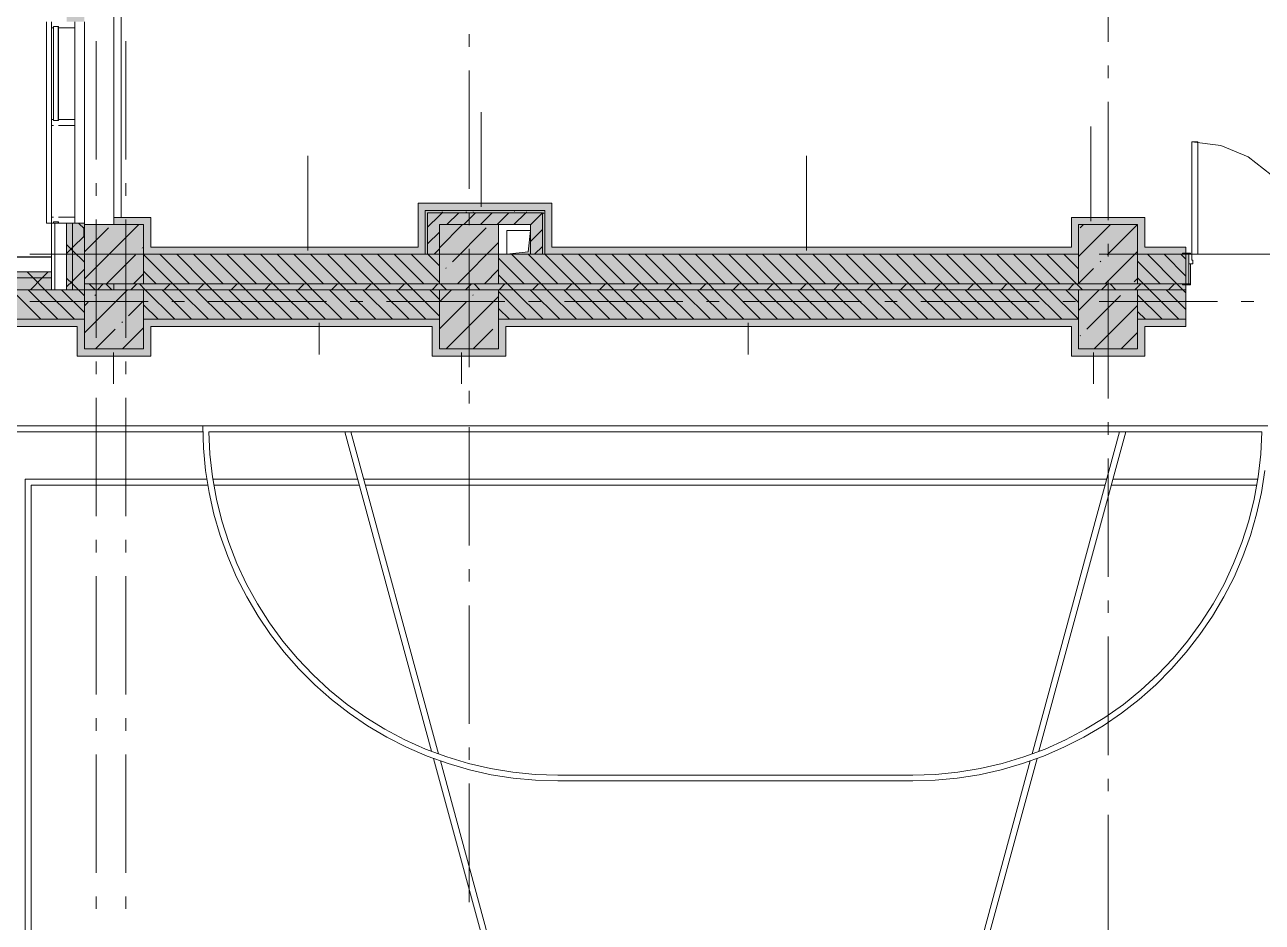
# Model space of a CAD drawing. Header units: millimetres. Extents: x -537608 to 253996, y -217170 to 186033.
# Drawn here: x -291916 to -281458, y -16793 to -9213 of the extents above; entities that cross this region are included whole.
import ezdxf

# ---------------------------------------------------------------- set-up
doc = ezdxf.new("R2010")
doc.units = ezdxf.units.MM
doc.layers.add('PDF _Геометрия', color=7, linetype='Continuous')
doc.layers.add('PDF _Сплошная заливка', color=7, linetype='Continuous', true_color=0xffffff)

msp = doc.modelspace()

# ---------------------------------------------------------------- hatches: boundary and pattern name
at = {"layer": 'PDF _Сплошная заливка', "transparency": 33554559}
h = msp.add_hatch(color=256, dxfattribs=at)
h.paths.add_polyline_path([(-291411.3555, -11450.6591), (-291411.3555, -10887.6599), (-291511.3559, -10887.6599), (-291511.3559, -11450.6591)], flags=0)
h.paths.add_polyline_path([(-291411.3555, -9187.6588), (-291411.3555, -7950.6578), (-291511.3559, -7950.6578), (-291511.3559, -9187.6588)], flags=0)
h.paths.add_polyline_path([(-291411.3555, -6250.6576), (-291411.3555, -5087.6575), (-291511.3559, -5087.6575), (-291511.3559, -6250.6576)], flags=0)
h.paths.add_polyline_path([(-291511.3559, -3387.6566), (-291411.3555, -3387.6566), (-291411.3555, -2187.6558), (-291511.3559, -2187.6558), (-291511.3559, -2700.6575)], flags=0)
h.paths.add_polyline_path([(-291411.3555, -487.6572), (-291411.3555, 799.3446), (-291511.3559, 799.3446), (-291511.3559, -487.6572)], flags=0)
h = msp.add_hatch(color=256, dxfattribs=at)
h.paths.add_polyline_path([(-291511.3559, -11450.6591), (-291511.3559, -10887.6599), (-291561.3561, -10887.6599), (-291561.3561, -11450.6591)], flags=0)
h.paths.add_polyline_path([(-291561.3561, -9187.6588), (-291511.3559, -9187.6588), (-291511.3559, -7950.6578), (-291561.3561, -7950.6578), (-291561.3561, -9001.643)], flags=0)
h.paths.add_polyline_path([(-291511.3559, -6250.6576), (-291511.3559, -5087.6575), (-291561.3561, -5087.6575), (-291561.3561, -6250.6576)], flags=0)
h.paths.add_polyline_path([(-291511.3559, -3387.6566), (-291511.3559, -2187.6558), (-291561.3561, -2187.6558), (-291561.3561, -3387.6566)], flags=0)
h.paths.add_polyline_path([(-291561.3561, -487.6572), (-291511.3559, -487.6572), (-291511.3559, 699.3442), (-291561.3561, 699.3442), (-291561.3561, -457.8366)], flags=0)
h = msp.add_hatch(color=256, dxfattribs=at)
h.paths.add_polyline_path([(-291161.3544, -11450.6591), (-291161.3544, -11400.6589), (-291411.3555, -11400.6589), (-291411.3555, -11450.6591), (-291253.0918, -11450.6591)], flags=0)
h.paths.add_polyline_path([(-291411.3555, -9127.6576), (-291161.3544, -9127.6576), (-291161.3544, -8450.6584), (-291411.3555, -8450.6584), (-291411.3555, -9001.643)], flags=0)
h.paths.add_polyline_path([(-291411.3555, -6190.658), (-291161.3544, -6190.658), (-291161.3544, -5706.6577), (-291411.3555, -5706.6577), (-291411.3555, -6153.7079)], flags=0)
h.paths.add_polyline_path([(-291411.3555, -5671.6582), (-291161.3544, -5671.6582), (-291161.3544, -5551.6579), (-291411.3555, -5551.6579)], flags=0)
h.paths.add_polyline_path([(-291253.0918, -5516.6573), (-291161.3544, -5516.6573), (-291161.3544, -5147.6581), (-291411.3555, -5147.6581), (-291411.3555, -5516.6573)], flags=0)
h.paths.add_polyline_path([(-291253.0918, -3327.6559), (-291161.3544, -3327.6559), (-291161.3544, -2855.6573), (-291411.3555, -2855.6573), (-291411.3555, -3327.6559)], flags=0)
h.paths.add_polyline_path([(-291411.3555, -2820.6567), (-291161.3544, -2820.6567), (-291161.3544, -2700.6575), (-291411.3555, -2700.6575)], flags=0)
h.paths.add_polyline_path([(-291253.0918, -427.6565), (-291161.3544, -427.6565), (-291161.3544, 249.3444), (-291411.3555, 249.3444), (-291411.3555, -427.6565)], flags=0)
at = {"layer": 'PDF _Сплошная заливка', "true_color": 0xff7d7d, "transparency": 33554559}
for points in [[(-287521.3544, -10780.6591), (-287521.3544, -10720.6592), (-288591.3555, -10720.6592), (-288591.3555, -10780.6591), (-287901.1786, -10780.6591)], [(-290911.3555, -11090.6598), (-290851.3548, -11090.6598), (-290851.3548, -10840.6596), (-290911.3555, -10840.6596), (-290911.3555, -10900.6592)], [(-282511.3541, -10900.6592), (-282511.3541, -10840.6596), (-283071.3526, -10840.6596), (-283071.3526, -10900.6592), (-282873.3109, -10900.6592)], [(-288591.3555, -11150.6594), (-288591.3555, -11090.6598), (-290911.3555, -11090.6598), (-290911.3555, -11150.6594), (-288739.158, -11150.6594)], [(-283071.3526, -11150.6594), (-283071.3526, -11090.6598), (-287521.3544, -11090.6598), (-287521.3544, -11150.6594), (-286225.222, -11150.6594)], [(-291411.3555, -11760.6591), (-291411.3555, -11700.6595), (-294561.356, -11700.6595), (-294561.356, -11760.6591), (-291471.3562, -11760.6591)], [(-288411.3534, -11760.6591), (-288411.3534, -11700.6595), (-290911.3555, -11700.6595), (-290911.3555, -11760.6591), (-288471.3541, -11760.6591)], [(-283071.3526, -11760.6591), (-283011.354, -11760.6591), (-283011.354, -11700.6595), (-287911.3535, -11700.6595), (-287911.3535, -11760.6591), (-286225.222, -11760.6591)], [(-287901.1786, -12010.6587), (-287851.3549, -12010.6587), (-287851.3549, -11760.6591), (-287911.3535, -11760.6591), (-287911.3535, -12010.6587)]]:
    msp.add_hatch(color=11, dxfattribs=at).paths.add_polyline_path(points)
at = {"layer": 'PDF _Сплошная заливка', "transparency": 33554559}
for points in [[(-288531.3548, -11150.6594), (-288511.3538, -11150.6594), (-288511.3538, -10780.6591), (-288531.3548, -10780.6591), (-288531.3548, -11137.594)], [(-288411.3534, -10800.6587), (-287541.3553, -10800.6587), (-287541.3553, -10780.6591), (-288511.3538, -10780.6591), (-288511.3538, -10800.6587)], [(-291253.0918, -11400.6589), (-290911.3555, -11400.6589), (-290911.3555, -10900.6592), (-291411.3555, -10900.6592), (-291411.3555, -11400.6589)], [(-288411.3534, -11400.6589), (-287911.3535, -11400.6589), (-287911.3535, -10900.6592), (-288411.3534, -10900.6592), (-288411.3534, -11137.594)], [(-282873.3109, -11400.6589), (-282511.3541, -11400.6589), (-282511.3541, -10900.6592), (-283011.354, -10900.6592), (-283011.354, -11400.6589)], [(-291688.3546, -11350.6587), (-291688.3546, -11300.6584), (-295261.3547, -11300.6584), (-295261.3547, -11350.6587), (-292091.069, -11350.6587)], [(-291688.3546, -11450.6591), (-291688.3546, -11350.6587), (-295161.3543, -11350.6587), (-295161.3543, -11450.6591), (-292091.069, -11450.6591)], [(-282873.3109, -11450.6591), (-282103.352, -11450.6591), (-282103.352, -11408.6598), (-282133.3534, -11408.6598), (-282133.3534, -11400.6589), (-291411.3555, -11400.6589), (-291411.3555, -11450.6591), (-283011.354, -11450.6591)], [(-291411.3555, -11950.6591), (-290911.3555, -11950.6591), (-290911.3555, -11450.6591), (-291411.3555, -11450.6591), (-291411.3555, -11849.5779)]]:
    msp.add_hatch(color=256, dxfattribs=at).paths.add_polyline_path(points)
h = msp.add_hatch(color=256, dxfattribs=at)
h.paths.add_polyline_path([(-277171.351, -11400.6589), (-277171.351, -11150.6594), (-280103.352, -11150.6594), (-280103.352, -11400.6589), (-277845.4411, -11400.6589)], flags=0)
h.paths.add_polyline_path([(-282103.352, -11400.6589), (-282103.352, -11150.6594), (-282511.3541, -11150.6594), (-282511.3541, -11400.6589), (-282133.3534, -11400.6589)], flags=0)
h.paths.add_polyline_path([(-283011.354, -11400.6589), (-283011.354, -11150.6594), (-287911.3535, -11150.6594), (-287911.3535, -11400.6589), (-286225.222, -11400.6589)], flags=0)
h.paths.add_polyline_path([(-289577.1352, -11400.6589), (-288411.3534, -11400.6589), (-288411.3534, -11150.6594), (-290911.3555, -11150.6594), (-290911.3555, -11400.6589)], flags=0)
at = {"layer": 'PDF _Сплошная заливка', "true_color": 0xff7d7d, "transparency": 33554559}
h = msp.add_hatch(color=11, dxfattribs=at)
h.paths.add_polyline_path([(-278263.3511, -11150.6594), (-278263.3511, -11090.6598), (-280103.352, -11090.6598), (-280103.352, -11142.6585), (-280073.3528, -11142.6585), (-280073.3528, -11150.6594), (-279521.3977, -11150.6594)], flags=0)
h.paths.add_polyline_path([(-282133.3534, -11150.6594), (-282133.3534, -11142.6585), (-282103.352, -11142.6585), (-282103.352, -11090.6598), (-282511.3541, -11090.6598), (-282511.3541, -11150.6594)], flags=0)
at = {"layer": 'PDF _Сплошная заливка', "transparency": 33554559}
h = msp.add_hatch(color=256, dxfattribs=at)
h.paths.add_polyline_path([(-277161.3528, -11700.6595), (-277161.3528, -11450.6591), (-280103.352, -11450.6591), (-280103.352, -11700.6595), (-277845.4411, -11700.6595)], flags=0)
h.paths.add_polyline_path([(-283011.354, -11700.6595), (-283011.354, -11450.6591), (-287911.3535, -11450.6591), (-287911.3535, -11700.6595), (-286225.222, -11700.6595)], flags=0)
h.paths.add_polyline_path([(-282511.3541, -11700.6595), (-282103.352, -11700.6595), (-282103.352, -11450.6591), (-282511.3541, -11450.6591), (-282511.3541, -11562.9942)], flags=0)
h.paths.add_polyline_path([(-289577.1352, -11700.6595), (-288411.3534, -11700.6595), (-288411.3534, -11450.6591), (-290911.3555, -11450.6591), (-290911.3555, -11700.6595)], flags=0)
h.paths.add_polyline_path([(-291411.3555, -11700.6595), (-291411.3555, -11450.6591), (-294561.356, -11450.6591), (-294561.356, -11700.6595), (-291672.0805, -11700.6595)], flags=0)
at = {"layer": 'PDF _Сплошная заливка', "true_color": 0xff7d7d, "transparency": 33554559}
h = msp.add_hatch(color=11, dxfattribs=at)
h.paths.add_polyline_path([(-277221.3513, -11760.6591), (-277161.3528, -11760.6591), (-277161.3528, -11700.6595), (-280103.352, -11700.6595), (-280103.352, -11760.6591), (-277845.4411, -11760.6591)], flags=0)
h.paths.add_polyline_path([(-282103.352, -11760.6591), (-282103.352, -11700.6595), (-282511.3541, -11700.6595), (-282511.3541, -11760.6591), (-282451.3534, -11760.6591)], flags=0)

# ---------------------------------------------------------------- linework, layer by layer
at = {"layer": 'PDF _Геометрия', "color": 253, "lineweight": 9, "true_color": 0xaaaaaa}
for p, q in [((-282761.353, -8357.4118), (-282761.353, -9357.4115)), ((-291731.3556, -10888.6589), (-291731.3556, -9188.6583)), ((-291633.3552, -10022.6588), (-291633.3552, -9227.6588)), ((-291631.3551, -9237.659), (-291631.3551, -10012.6594)), ((-288161.3545, -9293.2023), (-288161.3545, -9399.0362)), ((-291311.3551, -9351.9519), (-291311.3551, -10351.9529)), ((-291061.3561, -9351.9519), (-291061.3561, -10351.9529)), ((-288161.3545, -9599.0357), (-288161.3545, -10599.0354)), ((-282761.353, -9557.4124), (-282761.353, -9663.2457)), ((-282761.353, -9863.2449), (-282761.353, -10863.2462)), ((-291311.3551, -10551.9529), (-291311.3551, -10657.7857)), ((-291061.3561, -10551.9529), (-291061.3561, -10657.7857)), ((-291311.3551, -10857.7863), (-291311.3551, -11857.7862)), ((-291061.3561, -10857.7863), (-291061.3561, -11857.7862)), ((-288161.3545, -10799.0354), (-288161.3545, -10904.8696)), ((-291688.3546, -10888.6589), (-291731.3556, -10888.6589)), ((-291633.3552, -10887.6599), (-291633.3552, -10877.6591)), ((-287641.3536, -10950.6594), (-287841.3544, -10950.6594)), ((-287841.3544, -10950.6594), (-287841.3544, -11150.6594)), ((-287661.3546, -11130.659), (-287641.3536, -10950.6594)), ((-287641.3536, -11150.6594), (-287641.3536, -10950.6594)), ((-282761.353, -11063.2462), (-282761.353, -11169.0788)), ((-291871.2244, -11150.6594), (-290871.2244, -11150.6594)), ((-290671.2236, -11150.6594), (-290565.3908, -11150.6594)), ((-290365.39, -11150.6594), (-289365.39, -11150.6594)), ((-289165.3891, -11150.6594), (-289059.5563, -11150.6594)), ((-288859.5577, -11150.6594), (-287859.5555, -11150.6594)), ((-288161.3545, -11104.8688), (-288161.3545, -12104.8691)), ((-287841.3544, -11150.6594), (-287661.3546, -11130.659)), ((-287841.3544, -11150.6594), (-287641.3536, -11150.6594)), ((-287659.5568, -11150.6594), (-287553.7219, -11150.6594)), ((-287353.7232, -11150.6594), (-286353.7232, -11150.6594)), ((-286153.7224, -11150.6594), (-286047.8896, -11150.6594)), ((-285847.8888, -11150.6594), (-284847.8888, -11150.6594)), ((-284647.8879, -11150.6594), (-284542.0552, -11150.6594)), ((-284342.0564, -11150.6594), (-283342.0543, -11150.6594)), ((-283142.0556, -11150.6594), (-283036.2228, -11150.6594)), ((-282836.222, -11150.6594), (-281836.222, -11150.6594)), ((-281636.2211, -11150.6594), (-281530.3884, -11150.6594)), ((-282761.353, -11369.0796), (-282761.353, -12369.0793)), ((-282503.3537, -11400.6589), (-282496.3523, -11400.6589)), ((-291871.2244, -11550.6595), (-290871.2244, -11550.6595)), ((-290671.2236, -11550.6595), (-290565.3908, -11550.6595)), ((-290365.39, -11550.6595), (-289365.39, -11550.6595)), ((-289165.3891, -11550.6595), (-289059.5563, -11550.6595)), ((-288859.5577, -11550.6595), (-287859.5555, -11550.6595)), ((-287659.5568, -11550.6595), (-287553.7219, -11550.6595)), ((-287353.7232, -11550.6595), (-286353.7232, -11550.6595)), ((-286153.7224, -11550.6595), (-286047.8896, -11550.6595)), ((-285847.8888, -11550.6595), (-284847.8888, -11550.6595)), ((-284647.8879, -11550.6595), (-284542.0552, -11550.6595)), ((-284342.0564, -11550.6595), (-283342.0543, -11550.6595)), ((-283142.0556, -11550.6595), (-283036.2228, -11550.6595)), ((-282836.222, -11550.6595), (-281836.222, -11550.6595)), ((-281636.2211, -11550.6595), (-281530.3884, -11550.6595)), ((-291311.3551, -12057.7862), (-291311.3551, -12163.6202)), ((-291061.3561, -12057.7862), (-291061.3561, -12163.6202)), ((-288161.3545, -12304.87), (-288161.3545, -12410.7027)), ((-291311.3551, -12363.6196), (-291311.3551, -13363.62)), ((-291061.3561, -12363.6196), (-291061.3561, -13363.62)), ((-288161.3545, -12610.7034), (-288161.3545, -13610.7038)), ((-282761.353, -12569.0794), (-282761.353, -12674.9134)), ((-282761.353, -12874.9127), (-282761.353, -13874.9132)), ((-291311.3551, -13563.6194), (-291311.3551, -13669.4534)), ((-291061.3561, -13563.6194), (-291061.3561, -13669.4534)), ((-291311.3551, -13869.4527), (-291311.3551, -14869.4539)), ((-291061.3561, -13869.4527), (-291061.3561, -14869.4539)), ((-288161.3545, -13810.7032), (-288161.3545, -13916.5372)), ((-288161.3545, -14116.5366), (-288161.3545, -15116.537)), ((-282761.353, -14074.9139), (-282761.353, -14180.7465)), ((-282761.353, -14380.7466), (-282761.353, -15380.7477)), ((-291311.3551, -15069.4539), (-291311.3551, -15175.2865)), ((-291061.3561, -15069.4539), (-291061.3561, -15175.2865)), ((-288161.3545, -15316.5364), (-288161.3545, -15422.3704)), ((-291311.3551, -15375.2874), (-291311.3551, -16375.2877)), ((-291061.3561, -15375.2874), (-291061.3561, -16375.2877)), ((-282761.353, -15580.7471), (-282761.353, -15686.5797)), ((-288161.3545, -15622.3704), (-288161.3545, -16622.3716)), ((-282761.353, -15886.5806), (-282761.353, -16886.5808)), ((-291311.3551, -16575.287), (-291311.3551, -16681.1211)), ((-291061.3561, -16575.287), (-291061.3561, -16681.1211))]:
    msp.add_line(p, q, dxfattribs=at)
at = {"layer": 'PDF _Геометрия', "lineweight": 9}
for p, q in [((-291688.3546, -9187.6588), (-291688.3546, -9237.659)), ((-291491.355, -9237.659), (-291491.355, -9187.6588)), ((-291411.3555, -9187.6588), (-291411.3555, -10887.6599)), ((-291411.3555, -10887.6599), (-291411.3555, -9187.6588)), ((-291161.3544, -9127.6576), (-291161.3544, -10840.6596)), ((-291161.3544, -10840.6596), (-291161.3544, -9127.6576)), ((-291101.3559, -9127.6576), (-291101.3559, -10840.6596)), ((-291688.3546, -10012.6594), (-291688.3546, -9237.659)), ((-291688.3546, -9237.659), (-291671.3549, -9237.659)), ((-291671.3549, -9227.6588), (-291631.3551, -9227.6588)), ((-291671.3549, -9237.659), (-291671.3549, -9227.6588)), ((-291671.3549, -10012.6594), (-291671.3549, -9237.659)), ((-291631.3551, -9227.6588), (-291631.3551, -9237.659)), ((-291631.3551, -9237.659), (-291491.355, -9237.659)), ((-291491.355, -10012.6594), (-291491.355, -9237.659)), ((-291671.3549, -10012.6594), (-291688.3546, -10012.6594)), ((-291688.3546, -10012.6594), (-291688.3546, -10062.6596)), ((-291671.3549, -10022.6588), (-291671.3549, -10012.6594)), ((-291631.3551, -10022.6588), (-291671.3549, -10022.6588)), ((-291491.355, -10012.6594), (-291631.3551, -10012.6594)), ((-291631.3551, -10012.6594), (-291631.3551, -10022.6588)), ((-291491.355, -10062.6596), (-291491.355, -10012.6594)), ((-288058.0795, -10750.6599), (-288058.0795, -9950.6597)), ((-291688.3546, -10837.6597), (-291688.3546, -10062.6596)), ((-291688.3546, -10062.6596), (-291671.3549, -10062.6596)), ((-291631.3551, -10062.6596), (-291491.355, -10062.6596)), ((-291491.355, -10837.6597), (-291491.355, -10062.6596)), ((-282907.4482, -10870.6586), (-282907.4482, -10070.6589)), ((-282053.3539, -10200.6591), (-282053.3539, -11150.6594)), ((-282003.3537, -10200.6591), (-282053.3539, -10200.6591)), ((-281807.4758, -10233.0293), (-282053.3539, -10200.6591)), ((-282003.3537, -11150.6594), (-282003.3537, -10200.6591)), ((-281578.3519, -10327.9348), (-281807.4758, -10233.0293)), ((-289522.743, -11120.6588), (-289522.743, -10320.6586)), ((-285310.7503, -11120.6588), (-285310.7503, -10320.6586)), ((-281381.602, -10478.9075), (-281578.3519, -10327.9348)), ((-287521.3544, -10720.6592), (-288591.3555, -10720.6592)), ((-288591.3555, -10720.6592), (-288591.3555, -10780.6591)), ((-287461.3537, -10720.6592), (-287521.3544, -10720.6592)), ((-287461.3537, -11090.6598), (-287461.3537, -10720.6592)), ((-291671.3549, -10837.6597), (-291688.3546, -10837.6597)), ((-291688.3546, -10837.6597), (-291688.3546, -10887.6599)), ((-291491.355, -10837.6597), (-291631.3551, -10837.6597)), ((-291491.355, -10887.6599), (-291491.355, -10837.6597)), ((-290911.3555, -10840.6596), (-291161.3544, -10840.6596)), ((-291161.3544, -10840.6596), (-291161.3544, -10900.6592)), ((-290851.3548, -10840.6596), (-290911.3555, -10840.6596)), ((-290851.3548, -11090.6598), (-290851.3548, -10840.6596)), ((-288591.3555, -10780.6591), (-288591.3555, -11090.6598)), ((-288531.3548, -11150.6594), (-288531.3548, -10780.6591)), ((-288531.3548, -10780.6591), (-287521.3544, -10780.6591)), ((-288511.3538, -10780.6591), (-288531.3548, -10780.6591)), ((-288531.3548, -10780.6591), (-288531.3548, -11150.6594)), ((-288411.3534, -10780.6591), (-288511.3538, -10780.6591)), ((-288411.3534, -10800.6587), (-288511.3538, -10800.6587)), ((-288511.3538, -10800.6587), (-288511.3538, -11150.6594)), ((-288511.3538, -10922.8268), (-288411.3534, -10822.8264)), ((-287641.3536, -10780.6591), (-288411.3534, -10780.6591)), ((-288411.3534, -10822.8264), (-288389.1866, -10800.6587)), ((-287641.3536, -10800.6587), (-288411.3534, -10800.6587)), ((-288347.7659, -10900.6592), (-288247.7655, -10800.6587)), ((-288206.3448, -10900.6592), (-288106.3444, -10800.6587)), ((-288064.9237, -10900.6592), (-287964.9233, -10800.6587)), ((-287923.5026, -10900.6592), (-287823.5021, -10800.6587)), ((-287782.0793, -10900.6592), (-287682.081, -10800.6587)), ((-287541.3553, -10780.6591), (-287641.3536, -10780.6591)), ((-287541.3553, -10800.6587), (-287641.3536, -10800.6587)), ((-287641.3536, -10901.3549), (-287541.3553, -10801.355)), ((-287521.3544, -10780.6591), (-287541.3553, -10780.6591)), ((-287541.3553, -11150.6594), (-287541.3553, -10800.6587)), ((-287521.3544, -10780.6591), (-287521.3544, -11090.6598)), ((-287521.3544, -11150.6594), (-287521.3544, -10780.6591)), ((-282511.3541, -10840.6596), (-283071.3526, -10840.6596)), ((-283071.3526, -10840.6596), (-283071.3526, -10900.6592)), ((-282451.3534, -10840.6596), (-282511.3541, -10840.6596)), ((-282451.3534, -11090.6598), (-282451.3534, -10840.6596)), ((-291661.3544, -10887.6599), (-291688.3546, -10887.6599)), ((-291688.3546, -10887.6599), (-291688.3546, -11173.6595)), ((-291688.3546, -10887.6599), (-291671.3549, -10887.6599)), ((-291671.3549, -10887.6599), (-291671.3549, -10877.6591)), ((-291671.3549, -10877.6591), (-291631.3551, -10877.6591)), ((-291561.3561, -10887.6599), (-291661.3544, -10887.6599)), ((-291661.3544, -10887.6599), (-291661.3544, -11450.6591)), ((-291631.3551, -10877.6591), (-291631.3551, -10887.6599)), ((-291631.3551, -10887.6599), (-291491.355, -10887.6599)), ((-291511.3559, -10887.6599), (-291561.3561, -10887.6599)), ((-291561.3561, -10887.6599), (-291561.3561, -11450.6591)), ((-291411.3555, -10887.6599), (-291511.3559, -10887.6599)), ((-291511.3559, -10887.6599), (-291511.3559, -11450.6591)), ((-291411.3555, -10936.2895), (-291459.9865, -10887.6599)), ((-291411.3555, -10900.6592), (-291411.3555, -10887.6599)), ((-291411.3555, -10903.0974), (-291408.9162, -10900.6592)), ((-291411.3555, -11359.2944), (-290952.7202, -10900.6592)), ((-290911.3555, -10900.6592), (-291411.3555, -10900.6592)), ((-291411.3555, -10900.6592), (-291411.3555, -11400.6589)), ((-291411.3555, -11131.1967), (-291209.094, -10928.9361)), ((-290911.3555, -11400.6589), (-290911.3555, -10900.6592)), ((-288511.3538, -11064.2479), (-288411.3534, -10964.2475)), ((-288411.3534, -11096.4771), (-288215.5358, -10900.6592)), ((-287911.3535, -10900.6592), (-288411.3534, -10900.6592)), ((-288411.3534, -10900.6592), (-288411.3534, -11400.6589)), ((-288300.838, -11214.0593), (-288015.7158, -10928.9361)), ((-287911.3535, -11400.6589), (-287911.3535, -10900.6592)), ((-287911.3535, -10900.6592), (-287641.3536, -10900.6592)), ((-287641.3536, -10900.6592), (-287641.3536, -10950.6594)), ((-287641.3536, -11042.776), (-287541.3553, -10942.7763)), ((-283071.3526, -10900.6592), (-283071.3526, -11090.6598)), ((-283011.354, -11170.8409), (-282741.1712, -10900.6592)), ((-282511.3541, -10900.6592), (-283011.354, -10900.6592)), ((-283011.354, -10900.6592), (-283011.354, -11400.6589)), ((-282997.5471, -10928.9361), (-282969.2702, -10900.6592)), ((-282769.4481, -11157.034), (-282513.0722, -10900.6592)), ((-282511.3541, -11400.6589), (-282511.3541, -10900.6592)), ((-291511.3559, -11119.1321), (-291561.3561, -11069.1335)), ((-291511.3559, -11094.3995), (-291411.3555, -10994.3998)), ((-288259.3398, -11400.6589), (-287911.3535, -11052.6739)), ((-287607.817, -11150.6594), (-287541.3553, -11084.1974)), ((-291688.3546, -11173.6595), (-295161.3543, -11173.6595)), ((-295161.3543, -11175.6596), (-291688.3546, -11175.6596)), ((-291688.3546, -11173.6595), (-291688.3546, -11175.6596)), ((-291688.3546, -11175.6596), (-291688.3546, -11173.6595)), ((-291688.3546, -11175.6596), (-291688.3546, -11300.6584)), ((-291688.3546, -11175.6596), (-291688.3546, -11300.6584)), ((-291561.3561, -11144.3997), (-291511.3559, -11094.3995)), ((-291411.3555, -11219.1325), (-291511.3559, -11119.1321)), ((-291224.6212, -11400.6589), (-290980.995, -11157.034)), ((-290923.9719, -11100.0101), (-290919.2288, -11095.2679)), ((-288591.3555, -11150.6594), (-290911.3555, -11150.6594)), ((-290911.3555, -11150.6594), (-288591.3555, -11150.6594)), ((-290664.1425, -11400.6589), (-290911.3555, -11153.4475)), ((-288591.3555, -11090.6598), (-290851.3548, -11090.6598)), ((-290522.7214, -11400.6589), (-290772.7225, -11150.6594)), ((-290381.3003, -11400.6589), (-290631.3014, -11150.6594)), ((-290239.8792, -11400.6589), (-290489.8781, -11150.6594)), ((-290098.458, -11400.6589), (-290348.457, -11150.6594)), ((-289957.0369, -11400.6589), (-290207.0359, -11150.6594)), ((-289815.6158, -11400.6589), (-290065.6147, -11150.6594)), ((-289674.1925, -11400.6589), (-289924.1936, -11150.6594)), ((-289532.7714, -11400.6589), (-289782.7725, -11150.6594)), ((-289391.3503, -11400.6589), (-289641.3514, -11150.6594)), ((-289249.9292, -11400.6589), (-289499.9303, -11150.6594)), ((-289108.5081, -11400.6589), (-289358.507, -11150.6594)), ((-288967.0869, -11400.6589), (-289217.0859, -11150.6594)), ((-288825.6658, -11400.6589), (-289075.6648, -11150.6594)), ((-288684.2447, -11400.6589), (-288934.2437, -11150.6594)), ((-288542.8214, -11400.6589), (-288792.8226, -11150.6594)), ((-288411.3534, -11390.7061), (-288651.4014, -11150.6594)), ((-288531.3548, -11150.6594), (-288591.3555, -11150.6594)), ((-288591.3555, -11150.6594), (-288531.3548, -11150.6594)), ((-288531.3548, -11150.6594), (-288511.3538, -11150.6594)), ((-288511.3538, -11150.6594), (-288411.3534, -11150.6594)), ((-288411.3534, -11249.2841), (-288509.9803, -11150.6594)), ((-288456.3437, -11150.6594), (-288411.3534, -11105.6689)), ((-287841.3544, -11150.6594), (-287911.3535, -11150.6594)), ((-287694.2947, -11400.6589), (-287911.3535, -11183.5996)), ((-287552.8736, -11400.6589), (-287802.8726, -11150.6594)), ((-287411.4504, -11400.6589), (-287661.4514, -11150.6594)), ((-287641.3536, -11150.6594), (-287541.3553, -11150.6594)), ((-287541.3553, -11150.6594), (-287521.3544, -11150.6594)), ((-287521.3544, -11090.6598), (-287521.3544, -11150.6594)), ((-287521.3544, -11150.6594), (-283071.3526, -11150.6594)), ((-283071.3526, -11150.6594), (-287521.3544, -11150.6594)), ((-287270.0293, -11400.6589), (-287520.0303, -11150.6594)), ((-283071.3526, -11090.6598), (-287461.3537, -11090.6598)), ((-287128.6081, -11400.6589), (-287378.6092, -11150.6594)), ((-286987.187, -11400.6589), (-287237.1881, -11150.6594)), ((-286845.7659, -11400.6589), (-287095.7648, -11150.6594)), ((-286704.3448, -11400.6589), (-286954.3437, -11150.6594)), ((-286562.9237, -11400.6589), (-286812.9225, -11150.6594)), ((-286421.5026, -11400.6589), (-286671.5014, -11150.6594)), ((-286280.0793, -11400.6589), (-286530.0803, -11150.6594)), ((-286138.6582, -11400.6589), (-286388.6592, -11150.6594)), ((-285997.2371, -11400.6589), (-286247.2381, -11150.6594)), ((-285855.8159, -11400.6589), (-286105.817, -11150.6594)), ((-285714.3948, -11400.6589), (-285964.3937, -11150.6594)), ((-285572.9737, -11400.6589), (-285822.9726, -11150.6594)), ((-285431.5526, -11400.6589), (-285681.5515, -11150.6594)), ((-285290.1315, -11400.6589), (-285540.1303, -11150.6594)), ((-285148.7082, -11400.6589), (-285398.7092, -11150.6594)), ((-285007.2871, -11400.6589), (-285257.2881, -11150.6594)), ((-284865.866, -11400.6589), (-285115.867, -11150.6594)), ((-284724.4448, -11400.6589), (-284974.4459, -11150.6594)), ((-284583.0237, -11400.6589), (-284833.0226, -11150.6594)), ((-284441.6026, -11400.6589), (-284691.6015, -11150.6594)), ((-284300.1815, -11400.6589), (-284550.1804, -11150.6594)), ((-284158.7582, -11400.6589), (-284408.7593, -11150.6594)), ((-284017.3371, -11400.6589), (-284267.3382, -11150.6594)), ((-283875.9159, -11400.6589), (-284125.917, -11150.6594)), ((-283734.4948, -11400.6589), (-283984.4959, -11150.6594)), ((-283593.0737, -11400.6589), (-283843.0748, -11150.6594)), ((-283451.6526, -11400.6589), (-283701.6515, -11150.6594)), ((-283310.2315, -11400.6589), (-283560.2304, -11150.6594)), ((-283168.8103, -11400.6589), (-283418.8093, -11150.6594)), ((-283027.3871, -11400.6589), (-283277.3882, -11150.6594)), ((-283011.354, -11275.2732), (-283135.9671, -11150.6594)), ((-283071.3526, -11150.6594), (-283011.354, -11150.6594)), ((-283011.354, -11150.6594), (-283071.3526, -11150.6594)), ((-282784.9752, -11400.6589), (-282511.3541, -11127.0377)), ((-282133.3534, -11150.6594), (-282511.3541, -11150.6594)), ((-282511.3541, -11150.6594), (-282133.3534, -11150.6594)), ((-282103.352, -11090.6598), (-282451.3534, -11090.6598)), ((-282178.8604, -11400.6589), (-282428.8593, -11150.6594)), ((-282103.352, -11334.7445), (-282287.4382, -11150.6594)), ((-282103.352, -11193.3232), (-282146.0171, -11150.6594)), ((-282063.3522, -11142.6585), (-282133.3534, -11142.6585)), ((-282133.3534, -11142.6585), (-282133.3534, -11150.6594)), ((-282133.3534, -11150.6594), (-282063.3522, -11150.6594)), ((-282103.352, -11142.6585), (-282103.352, -11090.6598)), ((-282078.354, -11150.6594), (-282103.352, -11150.6594)), ((-282103.352, -11150.6594), (-282103.352, -11400.6589)), ((-282053.3539, -11150.6594), (-282078.354, -11150.6594)), ((-282078.354, -11150.6594), (-282078.354, -11230.6594)), ((-282078.354, -11400.6589), (-282078.354, -11150.6594)), ((-282063.3522, -11150.6594), (-282063.3522, -11142.6585)), ((-282053.3539, -11150.6594), (-282003.3537, -11150.6594)), ((-282053.3539, -11200.6597), (-282053.3539, -11150.6594)), ((-291511.3559, -11377.2425), (-291411.3555, -11277.2423)), ((-288357.8633, -11271.0833), (-288353.1204, -11266.342)), ((-288031.2408, -11400.6589), (-287911.3535, -11280.7732)), ((-283011.354, -11398.9397), (-282883.4965, -11271.0833)), ((-282826.4734, -11214.0593), (-282821.7304, -11209.3172)), ((-282320.2815, -11400.6589), (-282511.3541, -11209.5874)), ((-282078.354, -11230.6594), (-282043.3535, -11230.6594)), ((-282063.3522, -11230.6594), (-282078.354, -11230.6594)), ((-282078.354, -11230.6594), (-282078.354, -11400.6589)), ((-282063.3522, -11400.6589), (-282063.3522, -11230.6594)), ((-282043.3535, -11200.6597), (-282053.3539, -11200.6597)), ((-282043.3535, -11230.6594), (-282043.3535, -11200.6597)), ((-295161.3543, -11300.6584), (-291688.3546, -11300.6584)), ((-291688.3546, -11350.6587), (-295161.3543, -11350.6587)), ((-291845.5139, -11350.6587), (-291895.5141, -11300.6584)), ((-291867.6161, -11450.6591), (-291767.6157, -11350.6587)), ((-291745.5134, -11450.6591), (-291845.5139, -11350.6587)), ((-291767.6157, -11350.6587), (-291717.6154, -11300.6584)), ((-291688.3546, -11300.6584), (-291688.3546, -11350.6587)), ((-291688.3546, -11300.6584), (-291688.3546, -11350.6587)), ((-291688.3546, -11350.6587), (-291688.3546, -11450.6591)), ((-291688.3546, -11450.6591), (-291688.3546, -11350.6587)), ((-291511.3559, -11401.9754), (-291561.3561, -11351.9752)), ((-291561.3561, -11427.2427), (-291511.3559, -11377.2425)), ((-290996.5221, -11400.6589), (-290911.3555, -11315.4912)), ((-290805.5637, -11400.6589), (-290911.3555, -11294.8686)), ((-287835.7159, -11400.6589), (-287911.3535, -11325.0202)), ((-282541.349, -11385.1334), (-282511.3541, -11355.1371)), ((-282461.7026, -11400.6589), (-282511.3541, -11351.0088)), ((-291411.3555, -11450.6591), (-294561.356, -11450.6591)), ((-294561.356, -11450.6591), (-291688.3546, -11450.6591)), ((-291778.3567, -11700.6595), (-292028.3578, -11450.6591)), ((-291636.9356, -11700.6595), (-291886.9367, -11450.6591)), ((-291495.5145, -11700.6595), (-291745.5134, -11450.6591)), ((-291688.3546, -11450.6591), (-291661.3544, -11450.6591)), ((-291661.3544, -11450.6591), (-291561.3561, -11450.6591)), ((-291411.3555, -11643.3971), (-291604.0923, -11450.6591)), ((-291561.3561, -11450.6591), (-291511.3559, -11450.6591)), ((-291462.6712, -11450.6591), (-291511.3559, -11401.9754)), ((-291511.3559, -11450.6591), (-291411.3555, -11450.6591)), ((-291411.3555, -11501.9759), (-291462.6712, -11450.6591)), ((-291411.3555, -11450.6591), (-291411.3555, -11400.6589)), ((-291411.3555, -11400.6589), (-291411.3555, -11450.6591)), ((-291411.3555, -11400.6589), (-290911.3555, -11400.6589)), ((-291411.3555, -11400.6589), (-291411.3555, -11450.6591)), ((-291411.3555, -11815.4926), (-291046.5223, -11450.6591)), ((-290911.3555, -11450.6591), (-291411.3555, -11450.6591)), ((-291411.3555, -11450.6591), (-291411.3555, -11950.6591)), ((-291321.2501, -11450.6591), (-291371.2503, -11400.6589)), ((-291323.1446, -11499.1828), (-291318.4017, -11494.4405)), ((-291301.9294, -11450.6591), (-291251.9292, -11400.6589)), ((-291229.8292, -11400.6589), (-291179.829, -11450.6591)), ((-291179.829, -11450.6591), (-291229.8292, -11400.6589)), ((-291161.3544, -11450.6591), (-291161.3544, -11400.6589)), ((-291019.0872, -11450.6591), (-290969.087, -11400.6589)), ((-290896.9867, -11450.6591), (-290946.9869, -11400.6589)), ((-290911.3555, -11400.6589), (-288411.3534, -11400.6589)), ((-288411.3534, -11400.6589), (-290911.3555, -11400.6589)), ((-288411.3534, -11450.6591), (-290911.3555, -11450.6591)), ((-290911.3555, -11450.6591), (-288411.3534, -11450.6591)), ((-290911.3555, -11950.6591), (-290911.3555, -11450.6591)), ((-290646.9856, -11700.6595), (-290896.9867, -11450.6591)), ((-290505.5645, -11700.6595), (-290755.5656, -11450.6591)), ((-290736.2428, -11450.6591), (-290686.2447, -11400.6589)), ((-290614.1423, -11450.6591), (-290664.1425, -11400.6589)), ((-290364.1434, -11700.6595), (-290614.1423, -11450.6591)), ((-290222.7223, -11700.6595), (-290472.7212, -11450.6591)), ((-290453.4006, -11450.6591), (-290403.4003, -11400.6589)), ((-290331.3001, -11450.6591), (-290381.3003, -11400.6589)), ((-290081.3012, -11700.6595), (-290331.3001, -11450.6591)), ((-289939.8779, -11700.6595), (-290189.879, -11450.6591)), ((-290170.5583, -11450.6591), (-290120.5581, -11400.6589)), ((-290048.4579, -11450.6591), (-290098.458, -11400.6589)), ((-289798.4568, -11700.6595), (-290048.4579, -11450.6591)), ((-289657.0357, -11700.6595), (-289907.0367, -11450.6591)), ((-289887.7161, -11450.6591), (-289837.7159, -11400.6589)), ((-289765.6156, -11450.6591), (-289815.6158, -11400.6589)), ((-289515.6145, -11700.6595), (-289765.6156, -11450.6591)), ((-289374.1934, -11700.6595), (-289624.1945, -11450.6591)), ((-289604.8717, -11450.6591), (-289554.8736, -11400.6589)), ((-289482.7712, -11450.6591), (-289532.7714, -11400.6589)), ((-289232.7723, -11700.6595), (-289482.7712, -11450.6591)), ((-289091.3512, -11700.6595), (-289341.3501, -11450.6591)), ((-289322.0295, -11450.6591), (-289272.0293, -11400.6589)), ((-289199.929, -11450.6591), (-289249.9292, -11400.6589)), ((-288949.9301, -11700.6595), (-289199.929, -11450.6591)), ((-288808.5068, -11700.6595), (-289058.5078, -11450.6591)), ((-289039.1873, -11450.6591), (-288989.187, -11400.6589)), ((-288917.0867, -11450.6591), (-288967.0869, -11400.6589)), ((-288667.0857, -11700.6595), (-288917.0867, -11450.6591)), ((-288525.6646, -11700.6595), (-288775.6656, -11450.6591)), ((-288756.345, -11450.6591), (-288706.3448, -11400.6589)), ((-288634.2445, -11450.6591), (-288684.2447, -11400.6589)), ((-288411.3534, -11673.5485), (-288634.2445, -11450.6591)), ((-288411.3534, -11532.1273), (-288492.8234, -11450.6591)), ((-288473.5006, -11450.6591), (-288423.5026, -11400.6589)), ((-288411.3534, -11400.6589), (-287911.3535, -11400.6589)), ((-288309.34, -11450.6591), (-288411.3534, -11552.6738)), ((-288411.3534, -11552.6738), (-288309.34, -11450.6591)), ((-287911.3535, -11450.6591), (-288411.3534, -11450.6591)), ((-288411.3534, -11450.6591), (-288411.3534, -11950.6591)), ((-287911.3535, -11450.6591), (-288411.3534, -11450.6591)), ((-288411.3534, -11450.6591), (-288411.3534, -11950.6591)), ((-288351.4001, -11450.6591), (-288401.4003, -11400.6589)), ((-288190.6584, -11450.6591), (-288140.6582, -11400.6589)), ((-288125.0234, -11494.4405), (-288129.7642, -11499.1828)), ((-288129.7642, -11499.1828), (-288125.0234, -11494.4405)), ((-288068.5579, -11450.6591), (-288118.5581, -11400.6589)), ((-287911.3535, -11400.6589), (-283011.354, -11400.6589)), ((-283011.354, -11400.6589), (-287911.3535, -11400.6589)), ((-283011.354, -11450.6591), (-287911.3535, -11450.6591)), ((-287911.3535, -11450.6591), (-283011.354, -11450.6591)), ((-287911.3535, -11950.6591), (-287911.3535, -11450.6591)), ((-287911.3535, -11950.6591), (-287911.3535, -11450.6591)), ((-287677.1357, -11700.6595), (-287911.3535, -11466.4415)), ((-287907.8162, -11450.6591), (-287857.816, -11400.6589)), ((-287785.7156, -11450.6591), (-287835.7159, -11400.6589)), ((-287535.7146, -11700.6595), (-287785.7156, -11450.6591)), ((-287394.2935, -11700.6595), (-287644.2945, -11450.6591)), ((-287624.974, -11450.6591), (-287574.9737, -11400.6589)), ((-287502.8734, -11450.6591), (-287552.8736, -11400.6589)), ((-287252.8724, -11700.6595), (-287502.8734, -11450.6591)), ((-287111.4513, -11700.6595), (-287361.4523, -11450.6591)), ((-287342.1296, -11450.6591), (-287292.1315, -11400.6589)), ((-287220.029, -11450.6591), (-287270.0293, -11400.6589)), ((-286970.0301, -11700.6595), (-287220.029, -11450.6591)), ((-286828.609, -11700.6595), (-287078.6079, -11450.6591)), ((-287059.2873, -11450.6591), (-287009.2871, -11400.6589)), ((-286937.1868, -11450.6591), (-286987.187, -11400.6589)), ((-286687.1879, -11700.6595), (-286937.1868, -11450.6591)), ((-286545.7646, -11700.6595), (-286795.7657, -11450.6591)), ((-286776.4451, -11450.6591), (-286726.4449, -11400.6589)), ((-286654.3446, -11450.6591), (-286704.3448, -11400.6589)), ((-286404.3435, -11700.6595), (-286654.3446, -11450.6591)), ((-286262.9224, -11700.6595), (-286512.9234, -11450.6591)), ((-286493.6028, -11450.6591), (-286443.6027, -11400.6589)), ((-286371.5023, -11450.6591), (-286421.5026, -11400.6589)), ((-286121.5012, -11700.6595), (-286371.5023, -11450.6591)), ((-285980.0801, -11700.6595), (-286230.0791, -11450.6591)), ((-286210.7584, -11450.6591), (-286160.7604, -11400.6589)), ((-286088.658, -11450.6591), (-286138.6582, -11400.6589)), ((-285838.659, -11700.6595), (-286088.658, -11450.6591)), ((-285697.2379, -11700.6595), (-285947.2368, -11450.6591)), ((-285927.9162, -11450.6591), (-285877.916, -11400.6589)), ((-285805.8157, -11450.6591), (-285855.8159, -11400.6589)), ((-285555.8168, -11700.6595), (-285805.8157, -11450.6591)), ((-285414.3935, -11700.6595), (-285664.3946, -11450.6591)), ((-285645.074, -11450.6591), (-285595.0738, -11400.6589)), ((-285522.9735, -11450.6591), (-285572.9737, -11400.6589)), ((-285272.9724, -11700.6595), (-285522.9735, -11450.6591)), ((-285131.5513, -11700.6595), (-285381.5524, -11450.6591)), ((-285362.2317, -11450.6591), (-285312.2315, -11400.6589)), ((-285240.1313, -11450.6591), (-285290.1315, -11400.6589)), ((-284990.1301, -11700.6595), (-285240.1313, -11450.6591)), ((-284848.709, -11700.6595), (-285098.708, -11450.6591)), ((-285079.3873, -11450.6591), (-285029.3893, -11400.6589)), ((-284957.2869, -11450.6591), (-285007.2871, -11400.6589)), ((-284707.2879, -11700.6595), (-284957.2869, -11450.6591)), ((-284565.8668, -11700.6595), (-284815.8658, -11450.6591)), ((-284796.5451, -11450.6591), (-284746.5449, -11400.6589)), ((-284674.4446, -11450.6591), (-284724.4448, -11400.6589)), ((-284424.4457, -11700.6595), (-284674.4446, -11450.6591)), ((-284283.0224, -11700.6595), (-284533.0235, -11450.6591)), ((-284513.7029, -11450.6591), (-284463.7026, -11400.6589)), ((-284391.6024, -11450.6591), (-284441.6026, -11400.6589)), ((-284141.6013, -11700.6595), (-284391.6024, -11450.6591)), ((-284000.1802, -11700.6595), (-284250.1813, -11450.6591)), ((-284230.8606, -11450.6591), (-284180.8604, -11400.6589)), ((-284108.7601, -11450.6591), (-284158.7582, -11400.6589)), ((-283858.7591, -11700.6595), (-284108.7601, -11450.6591)), ((-283717.338, -11700.6595), (-283967.3369, -11450.6591)), ((-283948.0162, -11450.6591), (-283898.0182, -11400.6589)), ((-283825.9157, -11450.6591), (-283875.9159, -11400.6589)), ((-283575.9168, -11700.6595), (-283825.9157, -11450.6591)), ((-283434.4957, -11700.6595), (-283684.4946, -11450.6591)), ((-283665.174, -11450.6591), (-283615.1738, -11400.6589)), ((-283543.0735, -11450.6591), (-283593.0737, -11400.6589)), ((-283293.0746, -11700.6595), (-283543.0735, -11450.6591)), ((-283151.6513, -11700.6595), (-283401.6524, -11450.6591)), ((-283382.3318, -11450.6591), (-283332.3316, -11400.6589)), ((-283260.2313, -11450.6591), (-283310.2315, -11400.6589)), ((-283011.354, -11699.5363), (-283260.2313, -11450.6591)), ((-283011.354, -11558.1157), (-283118.8101, -11450.6591)), ((-283099.4895, -11450.6591), (-283049.4893, -11400.6589)), ((-282977.389, -11450.6591), (-283027.3871, -11400.6589)), ((-283011.354, -11400.6589), (-282511.3541, -11400.6589)), ((-283011.354, -11627.0376), (-282834.9733, -11450.6591)), ((-282511.3541, -11450.6591), (-283011.354, -11450.6591)), ((-283011.354, -11450.6591), (-283011.354, -11950.6591)), ((-282940.5218, -11784.3061), (-282655.3975, -11499.1828)), ((-282816.6452, -11450.6591), (-282766.6471, -11400.6589)), ((-282694.5446, -11450.6591), (-282744.5448, -11400.6589)), ((-282533.8029, -11450.6591), (-282483.8027, -11400.6589)), ((-282511.3541, -11400.6589), (-282133.3534, -11400.6589)), ((-282133.3534, -11400.6589), (-282511.3541, -11400.6589)), ((-282511.3541, -11950.6591), (-282511.3541, -11450.6591)), ((-282103.352, -11450.6591), (-282511.3541, -11450.6591)), ((-282511.3541, -11450.6591), (-282103.352, -11450.6591)), ((-282303.1246, -11700.6595), (-282511.3541, -11492.4299)), ((-282411.7024, -11450.6591), (-282461.7026, -11400.6589)), ((-282161.7035, -11700.6595), (-282411.7024, -11450.6591)), ((-282103.352, -11617.5877), (-282270.2813, -11450.6591)), ((-282250.9607, -11450.6591), (-282200.9605, -11400.6589)), ((-282128.8602, -11450.6591), (-282178.8604, -11400.6589)), ((-282063.3522, -11400.6589), (-282133.3534, -11400.6589)), ((-282133.3534, -11400.6589), (-282133.3534, -11408.6598)), ((-282133.3534, -11408.6598), (-282063.3522, -11408.6598)), ((-282103.352, -11476.1665), (-282128.8602, -11450.6591)), ((-282103.352, -11400.6589), (-282078.354, -11400.6589)), ((-282103.352, -11450.6591), (-282103.352, -11408.6598)), ((-282103.352, -11700.6595), (-282103.352, -11450.6591)), ((-282078.354, -11400.6589), (-282063.3522, -11400.6589)), ((-282063.3522, -11408.6598), (-282063.3522, -11400.6589)), ((-291411.3555, -11587.3932), (-291380.1678, -11556.2067)), ((-291038.0203, -11670.2561), (-290911.3555, -11543.5907)), ((-290788.4067, -11700.6595), (-290911.3555, -11577.7119)), ((-288186.7895, -11556.2067), (-288411.3534, -11780.7731)), ((-288411.3534, -11780.7731), (-288186.7895, -11556.2067)), ((-287911.3535, -11508.8712), (-288353.1419, -11950.6591)), ((-288353.1419, -11950.6591), (-287911.3535, -11508.8712)), ((-282878.7772, -11950.6591), (-282511.3541, -11583.235)), ((-294561.356, -11700.6595), (-291411.3555, -11700.6595)), ((-291411.3555, -11700.6595), (-294561.356, -11700.6595)), ((-290911.3555, -11700.6595), (-288411.3534, -11700.6595)), ((-288411.3534, -11700.6595), (-290911.3555, -11700.6595)), ((-287818.559, -11700.6595), (-287911.3535, -11607.8627)), ((-287911.3535, -11700.6595), (-283011.354, -11700.6595)), ((-283011.354, -11700.6595), (-287911.3535, -11700.6595)), ((-282444.5458, -11700.6595), (-282511.3541, -11633.8518)), ((-282511.3541, -11700.6595), (-282103.352, -11700.6595)), ((-282103.352, -11700.6595), (-282511.3541, -11700.6595)), ((-282103.352, -11760.6591), (-282103.352, -11700.6595)), ((-294501.3575, -11760.6591), (-291471.3562, -11760.6591)), ((-291471.3562, -11760.6591), (-291471.3562, -12010.6587)), ((-291318.4232, -11950.6591), (-291152.0709, -11784.3061)), ((-291095.0456, -11727.2807), (-291090.3026, -11722.5385)), ((-291090.3263, -11950.6591), (-290911.3555, -11771.6894)), ((-290851.3548, -12010.6587), (-290851.3548, -11760.6591)), ((-290851.3548, -11760.6591), (-288471.3541, -11760.6591)), ((-289426.9279, -11730.66), (-289426.9279, -11996.8087)), ((-288471.3541, -11760.6591), (-288471.3541, -12010.6587)), ((-287958.6905, -11784.3061), (-288125.0449, -11950.6591)), ((-288125.0449, -11950.6591), (-287958.6905, -11784.3061)), ((-287851.3549, -12010.6587), (-287851.3549, -11760.6591)), ((-287851.3549, -11760.6591), (-283071.3526, -11760.6591)), ((-285802.0416, -11730.66), (-285802.0416, -11996.8087)), ((-283071.3526, -11760.6591), (-283071.3526, -12010.6587)), ((-282650.6782, -11950.6591), (-282511.3541, -11811.3344)), ((-282451.3534, -12010.6587), (-282451.3534, -11760.6591)), ((-282451.3534, -11760.6591), (-282103.352, -11760.6591)), ((-282997.5471, -11841.3301), (-282992.8042, -11836.5885)), ((-291471.3562, -12010.6587), (-291411.3555, -12010.6587)), ((-291411.3555, -11950.6591), (-290911.3555, -11950.6591)), ((-291411.3555, -12010.6587), (-290911.3555, -12010.6587)), ((-291164.8875, -11980.6596), (-291164.8875, -12246.809)), ((-290911.3555, -12010.6587), (-290851.3548, -12010.6587)), ((-288471.3541, -12010.6587), (-288411.3534, -12010.6587)), ((-288411.3534, -11950.6591), (-287911.3535, -11950.6591)), ((-288411.3534, -11950.6591), (-287911.3535, -11950.6591)), ((-288411.3534, -12010.6587), (-287911.3535, -12010.6587)), ((-288225.2542, -11980.6596), (-288225.2542, -12246.809)), ((-287911.3535, -12010.6587), (-287851.3549, -12010.6587)), ((-283071.3526, -12010.6587), (-283011.354, -12010.6587)), ((-283011.354, -11950.6591), (-282511.3541, -11950.6591)), ((-283011.354, -12010.6587), (-282511.3541, -12010.6587)), ((-282885.4105, -11980.6596), (-282885.4105, -12246.809)), ((-282511.3541, -12010.6587), (-282451.3534, -12010.6587))]:
    msp.add_line(p, q, dxfattribs=at)
at = {"layer": 'PDF _Геометрия', "color": 8, "lineweight": 9, "true_color": 0x787878}
for p, q in [((-288390.5538, -10795.3014), (-288383.8495, -10795.3014)), ((-288187.3536, -10795.3014), (-288180.6493, -10795.3014)), ((-288122.5088, -10797.9708), (-288125.861, -10792.164)), ((-287773.0843, -10783.4006), (-287776.4386, -10789.208)), ((-287679.3554, -10795.3014), (-287672.649, -10795.3014)), ((-287530.1664, -10807.9357), (-287533.5186, -10802.1282))]:
    msp.add_line(p, q, dxfattribs=at)
at = {"layer": 'PDF _Геометрия', "color": 253, "lineweight": 20, "true_color": 0xaaaaaa}
for p, q in [((-291411.3555, -10924.6595), (-291417.3558, -10924.6595)), ((-291417.3558, -10924.6595), (-291417.3558, -11005.6585)), ((-291417.3558, -11005.6585), (-291411.3555, -11005.6585))]:
    msp.add_line(p, q, dxfattribs=at)
at = {"layer": 'PDF _Геометрия', "color": 9, "lineweight": 9, "true_color": 0xc0c0c0}
for p, q in [((-282003.3537, -11150.6594), (-280203.3525, -11150.6594)), ((-280203.3525, -11150.6594), (-282003.3537, -11150.6594)), ((-290411.3038, -12600.1755), (-293411.3037, -12600.1755)), ((-292461.304, -12650.175), (-290409.7322, -12650.175)), ((-281411.302, -12600.1755), (-290411.3038, -12600.1755)), ((-290411.3038, -12600.1755), (-290405.3832, -12788.5472)), ((-290351.4647, -12840.903), (-290360.8795, -12650.175)), ((-290360.8795, -12650.175), (-281461.7263, -12650.175)), ((-289211.3031, -12650.175), (-288477.2791, -15349.4907)), ((-288419.6337, -15370.9324), (-289159.4879, -12650.175)), ((-282663.118, -12650.175), (-283402.9722, -15370.9324)), ((-283345.3268, -15349.4907), (-282611.3029, -12650.175)), ((-281461.7263, -12650.175), (-281471.1412, -12840.903)), ((-290405.3832, -12788.5472), (-290387.6472, -12976.1752)), ((-290329.7306, -13030.6221), (-290351.4647, -12840.903)), ((-281471.1412, -12840.903), (-281492.8753, -13030.6221)), ((-290375.9287, -13050.1752), (-291911.3038, -13050.1752)), ((-291911.3038, -13050.1752), (-291911.3038, -17157.5355)), ((-290387.6472, -12976.1752), (-290358.1668, -13162.3197)), ((-290295.7677, -13218.5387), (-290329.7306, -13030.6221)), ((-289102.5315, -13050.1752), (-290326.1976, -13050.1752)), ((-285911.304, -13050.1752), (-289050.7163, -13050.1752)), ((-282771.8895, -13050.1752), (-285911.304, -13050.1752)), ((-281496.4083, -13050.1752), (-282720.0744, -13050.1752)), ((-281492.8753, -13030.6221), (-281526.8381, -13218.5387)), ((-281464.4412, -13162.3197), (-281434.9587, -12976.1752)), ((-291861.3036, -17255.2818), (-291861.3036, -13100.1754)), ((-291861.3036, -13100.1754), (-290368.008, -13100.1754)), ((-290358.1668, -13162.3197), (-290317.054, -13346.2454)), ((-290317.1595, -13100.1754), (-289088.9356, -13100.1754)), ((-289037.1204, -13100.1754), (-285911.304, -13100.1754)), ((-285911.304, -13100.1754), (-282785.4855, -13100.1754)), ((-282733.6703, -13100.1754), (-281505.4464, -13100.1754)), ((-281505.5519, -13346.2454), (-281464.4412, -13162.3197)), ((-290249.716, -13403.8627), (-290295.7677, -13218.5387)), ((-281526.8381, -13218.5387), (-281572.8898, -13403.8627)), ((-290317.054, -13346.2454), (-290264.4745, -13527.2257)), ((-281558.1335, -13527.2257), (-281505.5519, -13346.2454)), ((-290191.7736, -13585.8194), (-290249.716, -13403.8627)), ((-281572.8898, -13403.8627), (-281630.8344, -13585.8194)), ((-290264.4745, -13527.2257), (-290200.6329, -13704.5489)), ((-290122.1771, -13763.6462), (-290191.7736, -13585.8194)), ((-281630.8344, -13585.8194), (-281700.4287, -13763.6462)), ((-281621.9729, -13704.5489), (-281558.1335, -13527.2257)), ((-290200.6329, -13704.5489), (-290125.7855, -13877.5136)), ((-290041.2239, -13936.5982), (-290122.1771, -13763.6462)), ((-281700.4287, -13763.6462), (-281781.382, -13936.5982)), ((-281696.8204, -13877.5136), (-281621.9729, -13704.5489)), ((-290125.7855, -13877.5136), (-290040.225, -14045.4369)), ((-281782.3809, -14045.4369), (-281696.8204, -13877.5136)), ((-289949.2497, -14103.9494), (-290041.2239, -13936.5982)), ((-281781.382, -13936.5982), (-281873.3583, -14103.9494)), ((-290040.225, -14045.4369), (-289944.2872, -14207.6564)), ((-289846.6399, -14265.0006), (-289949.2497, -14103.9494)), ((-281873.3583, -14103.9494), (-281975.966, -14265.0006)), ((-281878.3188, -14207.6564), (-281782.3809, -14045.4369)), ((-289944.2872, -14207.6564), (-289838.3553, -14363.5315)), ((-281984.2505, -14363.5315), (-281878.3188, -14207.6564)), ((-289733.8251, -14419.0747), (-289846.6399, -14265.0006)), ((-281975.966, -14265.0006), (-282088.7808, -14419.0747)), ((-289838.3553, -14363.5315), (-289722.8429, -14512.4478)), ((-289611.2789, -14565.5267), (-289733.8251, -14419.0747)), ((-282088.7808, -14419.0747), (-282211.327, -14565.5267)), ((-282099.763, -14512.4478), (-281984.2505, -14363.5315)), ((-289722.8429, -14512.4478), (-289598.2105, -14653.8175)), ((-282224.3954, -14653.8175), (-282099.763, -14512.4478)), ((-289479.5159, -14703.7443), (-289611.2789, -14565.5267)), ((-282211.327, -14565.5267), (-282343.0899, -14703.7443)), ((-289598.2105, -14653.8175), (-289464.9447, -14787.082)), ((-289339.0852, -14833.147), (-289479.5159, -14703.7443)), ((-282343.0899, -14703.7443), (-282483.5207, -14833.147)), ((-282357.6611, -14787.082), (-282224.3954, -14653.8175)), ((-289464.9447, -14787.082), (-289323.5753, -14911.7156)), ((-289190.5765, -14953.1929), (-289339.0852, -14833.147)), ((-282483.5207, -14833.147), (-282632.0293, -14953.1929)), ((-282499.0306, -14911.7156), (-282357.6611, -14787.082)), ((-289323.5753, -14911.7156), (-289174.6598, -15027.2268)), ((-289034.6122, -15063.3791), (-289190.5765, -14953.1929)), ((-282632.0293, -14953.1929), (-282787.9937, -15063.3791)), ((-282647.9461, -15027.2268), (-282499.0306, -14911.7156)), ((-289174.6598, -15027.2268), (-289018.7837, -15133.1596)), ((-282803.8222, -15133.1596), (-282647.9461, -15027.2268)), ((-288871.8467, -15163.244), (-289034.6122, -15063.3791)), ((-289018.7837, -15133.1596), (-288856.5651, -15229.0956)), ((-282966.0408, -15229.0956), (-282803.8222, -15133.1596)), ((-282787.9937, -15063.3791), (-282950.7591, -15163.244)), ((-288702.9603, -15252.3688), (-288871.8467, -15163.244)), ((-288856.5651, -15229.0956), (-288688.6411, -15314.657)), ((-288528.6615, -15330.38), (-288702.9603, -15252.3688)), ((-283119.6477, -15252.3688), (-283293.9444, -15330.38)), ((-283133.9648, -15314.657), (-282966.0408, -15229.0956)), ((-282950.7591, -15163.244), (-283119.6477, -15252.3688)), ((-288688.6411, -15314.657), (-288515.677, -15389.5056)), ((-288349.6799, -15396.9506), (-288528.6615, -15330.38)), ((-283293.9444, -15330.38), (-283472.926, -15396.9506)), ((-283306.9289, -15389.5056), (-283133.9648, -15314.657)), ((-288515.677, -15389.5056), (-288338.3554, -15453.3452)), ((-288460.9618, -15409.4968), (-287661.3029, -18350.1764)), ((-287623.0836, -18300.1773), (-288403.6114, -15429.852)), ((-288166.7671, -15451.8023), (-288349.6799, -15396.9506)), ((-288338.3554, -15453.3452), (-288157.3737, -15505.9253)), ((-287980.6894, -15494.7053), (-288166.7671, -15451.8023)), ((-283418.9945, -15429.852), (-284199.5222, -18300.1773)), ((-284161.303, -18350.1764), (-283361.5558, -15409.1715)), ((-283655.8388, -15451.8023), (-283841.9165, -15494.7053)), ((-283665.2321, -15505.9253), (-283484.2505, -15453.3452)), ((-283472.926, -15396.9506), (-283655.8388, -15451.8023)), ((-283484.2505, -15453.3452), (-283306.9289, -15389.5056)), ((-288157.3737, -15505.9253), (-287973.4468, -15547.0372)), ((-287792.224, -15525.4798), (-287980.6894, -15494.7053)), ((-287973.4468, -15547.0372), (-287787.3024, -15576.5199)), ((-287602.1634, -15543.9952), (-287792.224, -15525.4798)), ((-287787.3024, -15576.5199), (-287599.6745, -15594.2557)), ((-287411.3039, -15550.1766), (-287602.1634, -15543.9952)), ((-284411.3019, -15550.1766), (-287411.3039, -15550.1766)), ((-284220.4425, -15543.9952), (-284411.3019, -15550.1766)), ((-284222.9313, -15594.2557), (-284035.3035, -15576.5199)), ((-284030.3818, -15525.4798), (-284220.4425, -15543.9952)), ((-284035.3035, -15576.5199), (-283849.1591, -15547.0372)), ((-283841.9165, -15494.7053), (-284030.3818, -15525.4798)), ((-283849.1591, -15547.0372), (-283665.2321, -15505.9253)), ((-287599.6745, -15594.2557), (-287411.3039, -15600.1753)), ((-287411.3039, -15600.1753), (-284411.3019, -15600.1753)), ((-284411.3019, -15600.1753), (-284222.9313, -15594.2557))]:
    msp.add_line(p, q, dxfattribs=at)
at = {"layer": 'PDF _Сплошная заливка', "color": 11, "lineweight": 35, "true_color": 0xff7d7d, "transparency": 33554559}
for points in [[(-287461.3537, -11090.6598), (-287461.3537, -10720.6592), (-287521.3544, -11090.6598), (-287521.3544, -10720.6592)], [(-290911.3555, -10900.6592), (-290911.3555, -10840.6596), (-291161.3544, -10900.6592), (-291161.3544, -10840.6596)], [(-288531.3548, -11150.6594), (-288531.3548, -10780.6591), (-288591.3555, -11150.6594), (-288591.3555, -10780.6591)], [(-282451.3534, -11090.6598), (-282451.3534, -10840.6596), (-282511.3541, -11090.6598), (-282511.3541, -10840.6596)], [(-283011.354, -11150.6594), (-283011.354, -10900.6592), (-283071.3526, -11150.6594), (-283071.3526, -10900.6592)], [(-291411.3555, -12010.6587), (-291411.3555, -11760.6591), (-291471.3562, -12010.6587), (-291471.3562, -11760.6591)], [(-290851.3548, -12010.6587), (-290851.3548, -11760.6591), (-290911.3555, -12010.6587), (-290911.3555, -11760.6591)], [(-288411.3534, -12010.6587), (-288411.3534, -11760.6591), (-288471.3541, -12010.6587), (-288471.3541, -11760.6591)], [(-283011.354, -12010.6587), (-283011.354, -11760.6591), (-283071.3526, -12010.6587), (-283071.3526, -11760.6591)], [(-282451.3534, -12010.6587), (-282451.3534, -11760.6591), (-282511.3541, -12010.6587), (-282511.3541, -11760.6591)], [(-291411.3555, -12010.6587), (-290911.3555, -12010.6587), (-291411.3555, -11950.6591), (-290911.3555, -11950.6591)], [(-287911.3535, -12010.6587), (-287911.3535, -11950.6591), (-288411.3534, -12010.6587), (-288411.3534, -11950.6591)], [(-283011.354, -12010.6587), (-282511.3541, -12010.6587), (-283011.354, -11950.6591), (-282511.3541, -11950.6591)]]:
    msp.add_solid(points, dxfattribs=at)
at = {"layer": 'PDF _Сплошная заливка', "lineweight": 35, "transparency": 33554559}
for points in [[(-288411.3534, -11150.6594), (-288411.3534, -10800.6587), (-288511.3538, -11150.6594), (-288511.3538, -10800.6587)], [(-288411.3534, -10900.6592), (-287641.3536, -10900.6592), (-288411.3534, -10800.6587), (-287641.3536, -10800.6587)], [(-287541.3553, -11150.6594), (-287541.3553, -10800.6587), (-287641.3536, -11150.6594), (-287641.3536, -10800.6587)], [(-287521.3544, -11150.6594), (-287521.3544, -10780.6591), (-287541.3553, -11150.6594), (-287541.3553, -10780.6591)], [(-288411.3534, -11950.6591), (-287911.3535, -11950.6591), (-288411.3534, -11450.6591), (-287911.3535, -11450.6591)], [(-288411.3534, -11950.6591), (-287911.3535, -11950.6591), (-288411.3534, -11450.6591), (-287911.3535, -11450.6591)], [(-283011.354, -11950.6591), (-282511.3541, -11950.6591), (-283011.354, -11450.6591), (-282511.3541, -11450.6591)]]:
    msp.add_solid(points, dxfattribs=at)
at = {"layer": 'PDF _Сплошная заливка', "color": 254, "lineweight": 35, "true_color": 0xe2e2e2, "transparency": 33554559}
msp.add_solid([(-287641.3536, -11150.6594), (-287641.3536, -10950.6594), (-287841.3544, -11150.6594), (-287661.3546, -11130.659)], dxfattribs=at)
at = {"layer": 'PDF _Сплошная заливка', "color": 7, "lineweight": 35, "true_color": 0xf4f4f4, "transparency": 33554559}
msp.add_solid([(-282078.354, -11400.6589), (-282078.354, -11150.6594), (-282103.352, -11400.6589), (-282103.352, -11150.6594)], dxfattribs=at)

doc.saveas('drawing.dxf')
